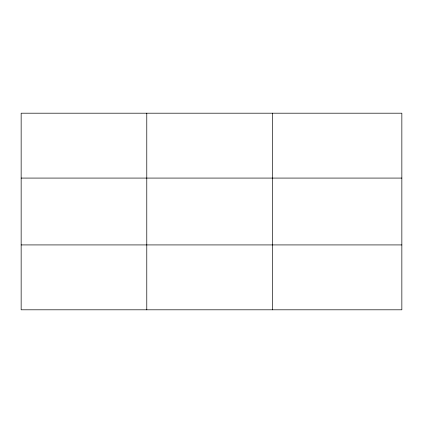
<?xml version="1.0" encoding="UTF-8"?>
<svg xmlns="http://www.w3.org/2000/svg" width="423" height="423" viewBox="0 0 423 423"><rect width="100%" height="100%" fill="white"/><g stroke="black" fill="none" stroke-linecap="round" stroke-linejoin="round"><path stroke-width="0.63" d="M146.781 113.195L146.781 309.805M272.412 113.195L272.412 309.805M401.85 244.922L401.85 309.805L21.15 309.805L21.15 113.195L401.85 113.195L401.85 244.922L21.15 244.922M21.15 178.078L401.85 178.078"/></g></svg>
